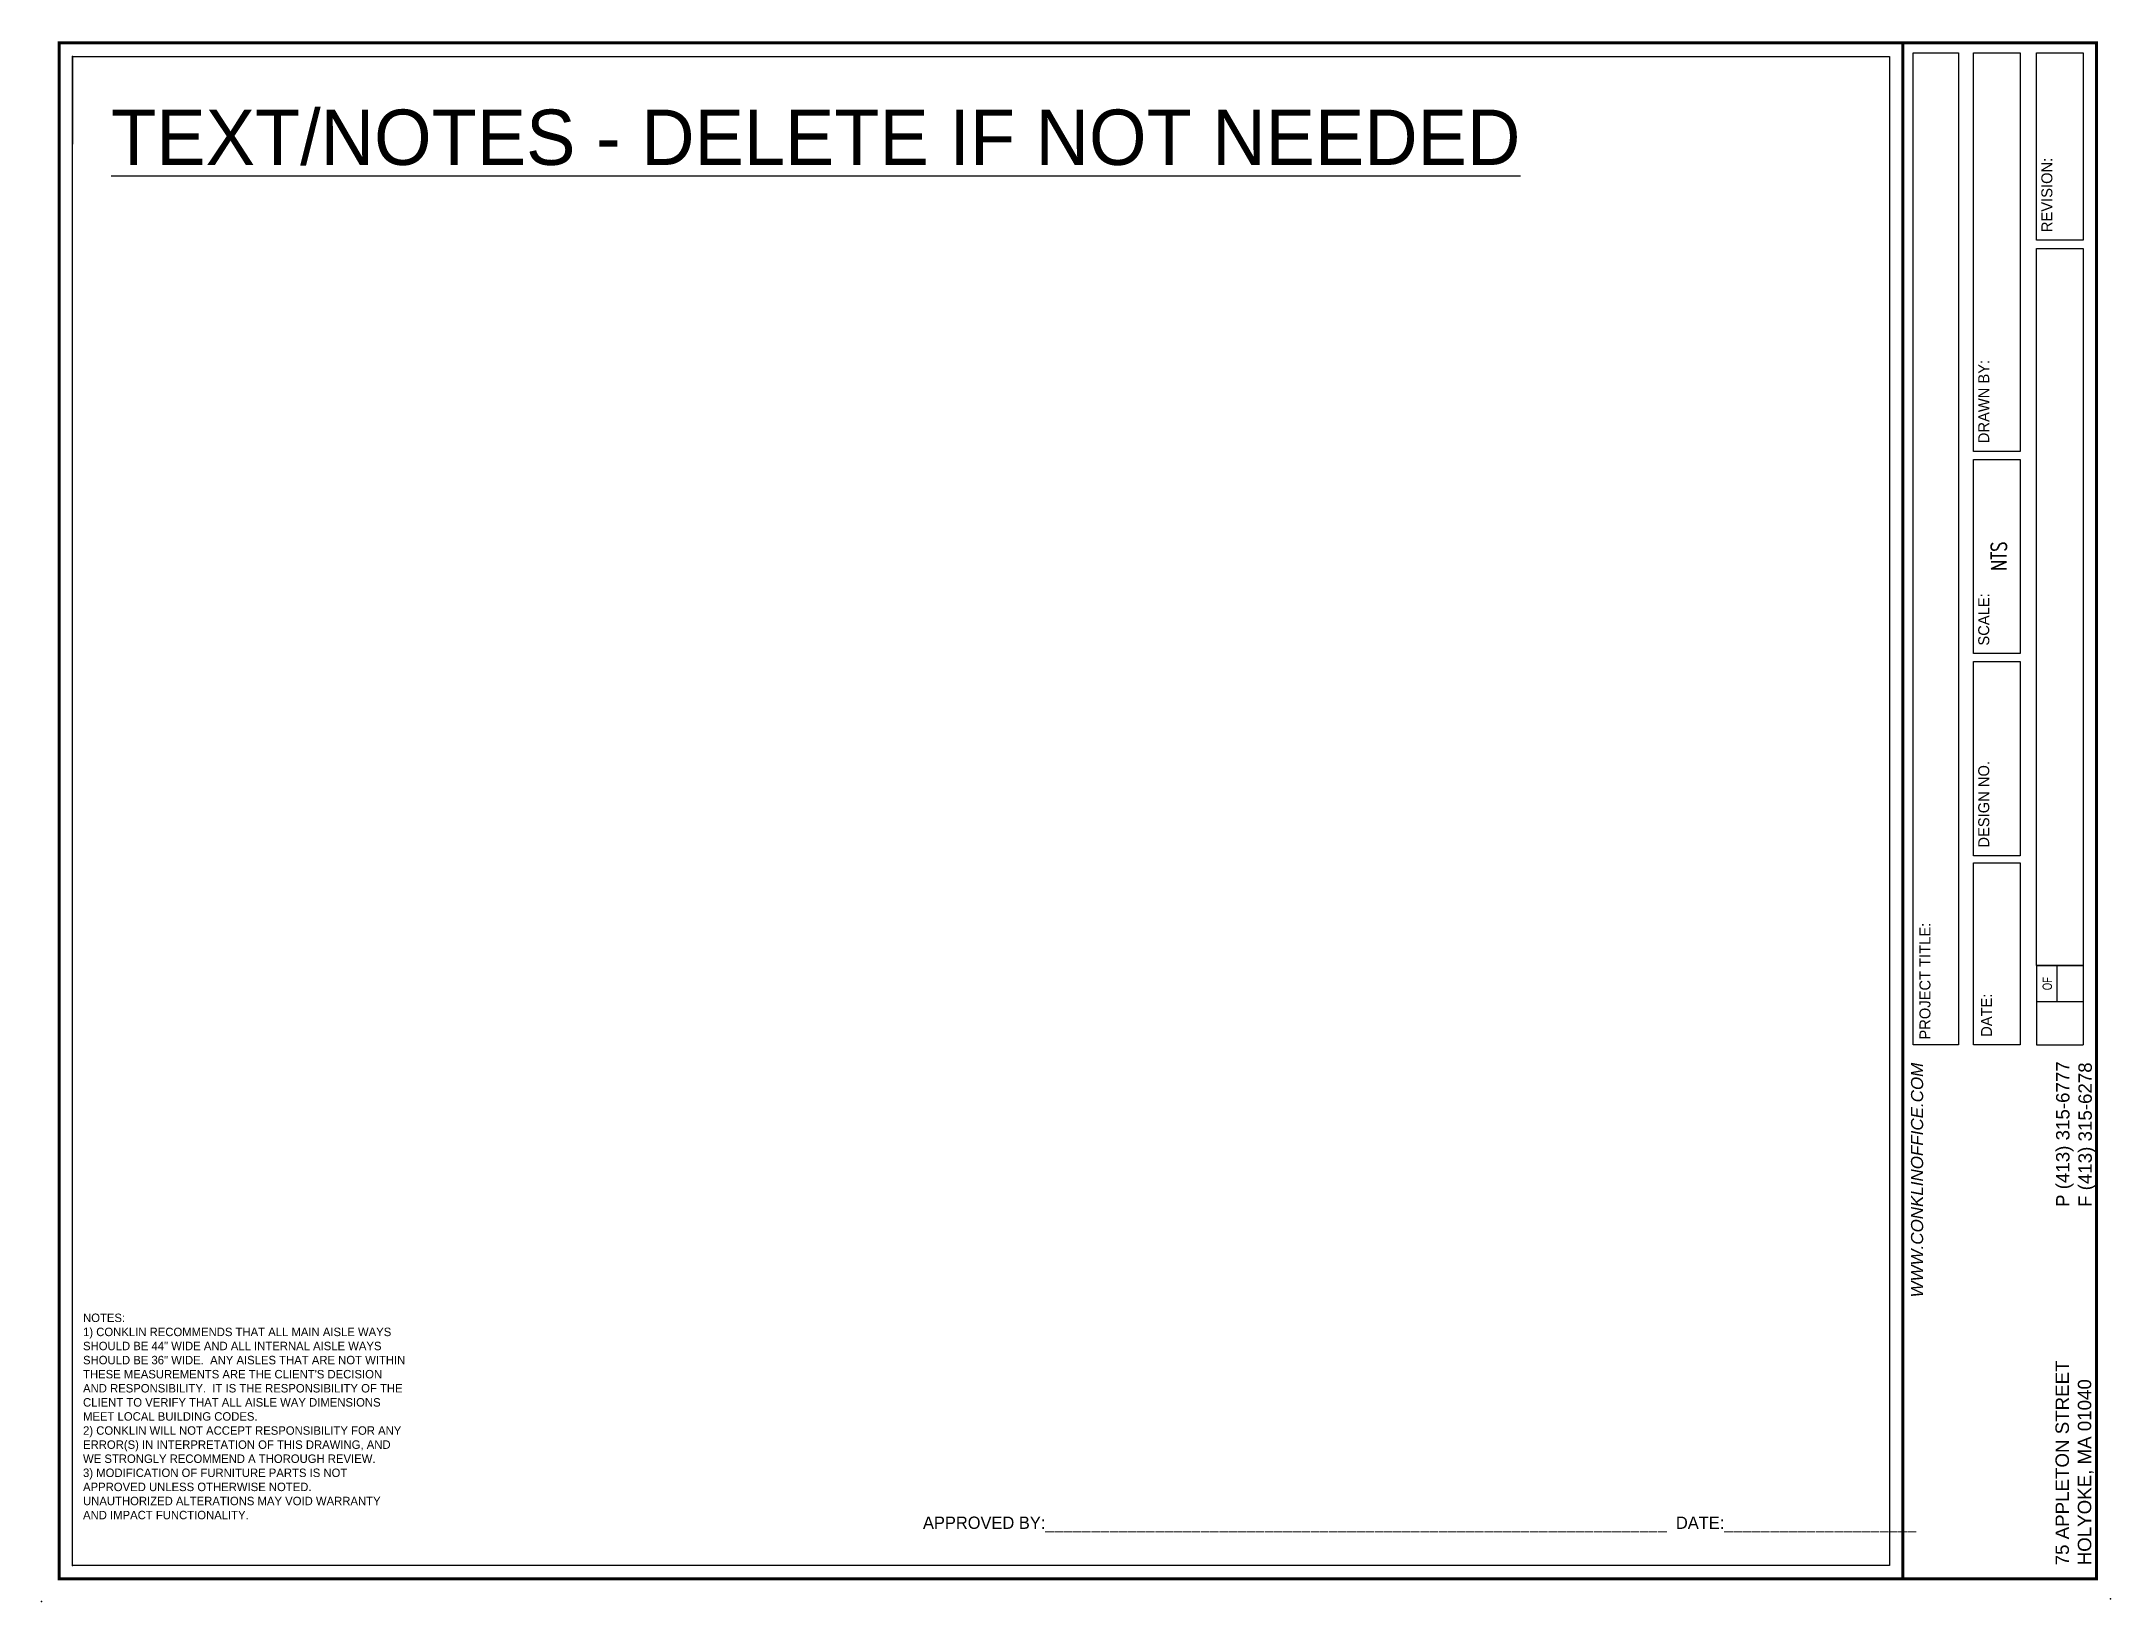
# Paper-space layout '3D' of a CAD drawing. Header units: inches. Extents: x -0.1 to 10.4, y -0.3 to 7.7.
import ezdxf
from ezdxf.enums import TextEntityAlignment as Align

# ---------------------------------------------------------------- set-up
doc = ezdxf.new("R2010")
doc.units = ezdxf.units.IN
doc.header["$LTSCALE"] = 9
doc.header["$MEASUREMENT"] = 0
for name, color, linetype in [('3D-FM', 7, 'Continuous'), ('A-FURN', 7, 'Continuous'), ('BORDER-LINE', 7, 'Continuous'), ('BORDER-SHEET', 7, 'Continuous'), ('BORDER-TEXT', 7, 'Continuous'), ('TICK-MARKS', 151, 'Continuous')]:
    doc.layers.add(name, color=color, linetype=linetype)
doc.layers.add('MV', color=5, linetype='Continuous', plot=False)
doc.styles.add('ROMANS', font='ROMANS.shx', dxfattribs={"width": 0.75})
doc.styles.add('SIMPLEX', font='stylu.ttf')
doc.styles.get("Standard").update_dxf_attribs({"font": 'GOTHIC.TTF', "height": 6})
doc.styles.add('STYLUSBT', font='stylu.ttf')

# ---------------------------------------------------------------- blocks, each defined once
blk = doc.blocks.new('DSC-TEMPLATE')
for p in [(9.31, 7.659), (0.07, -0.081)]:
    blk.add_point(p)
at = {"layer": '3D-FM', "color": 1, "const_width": 0.0156}
blk.add_lwpolyline([(9.379, -0.15), (9.379, 7.659)], dxfattribs=at)
at = {"layer": 'A-FURN'}
for p, q in [((10.296, 6.656), (10.059, 6.656)), ((10.059, 2.968), (10.059, 6.614)), ((10.059, 6.614), (10.296, 6.614)), ((10.296, 6.614), (10.296, 2.968)), ((9.975, 5.582), (9.738, 5.582)), ((9.738, 3.491), (9.975, 3.491)), ((9.738, 2.565), (9.738, 3.491)), ((9.975, 3.491), (9.975, 2.565)), ((10.296, 2.968), (10.056, 2.968)), ((10.059, 2.968), (10.059, 2.565)), ((10.059, 2.968), (10.296, 2.968)), ((10.059, 2.968), (10.296, 2.968)), ((10.163, 2.784), (10.163, 2.968)), ((10.296, 2.968), (10.296, 2.565)), ((10.296, 2.784), (10.059, 2.784)), ((9.975, 2.565), (9.738, 2.565)), ((10.059, 2.565), (10.296, 2.565))]:
    blk.add_line(p, q, dxfattribs=at)
for points in [[(9.662, 2.565), (9.431, 2.565), (9.431, 7.609), (9.662, 7.609), (9.662, 2.565)], [(9.738, 5.582), (9.738, 7.609), (9.975, 7.609), (9.975, 5.582)], [(10.059, 6.656), (10.059, 7.609), (10.296, 7.609), (10.296, 6.656)]]:
    blk.add_lwpolyline(points, dxfattribs=at)
for points in [[(9.738, 4.554), (9.738, 5.541), (9.975, 5.541), (9.975, 4.554)], [(9.738, 3.527), (9.738, 4.514), (9.975, 4.514), (9.975, 3.527)]]:
    blk.add_lwpolyline(points, close=True, dxfattribs=at)
at = {"layer": 'BORDER-LINE'}
blk.add_line((0.07, 7.59), (0.07, 7.145), dxfattribs=at)
at = {"layer": 'BORDER-LINE', "color": 1, "const_width": 0.0156}
blk.add_lwpolyline([(0.002, -0.15), (9.379, -0.15), (10.364, -0.15), (10.364, 7.659), (0.002, 7.659)], close=True, dxfattribs=at)
at = {"layer": 'TICK-MARKS'}
for p in [(0.07, 7.59), (-0.089, -0.265), (10.435, -0.252)]:
    blk.add_point(p, dxfattribs=at)
at = {"layer": 'A-FURN', "style": 'STYLUSBT'}
for s, p in [('REVISION:', (10.139, 6.697)), ('DRAWN BY:', (9.818, 5.624)), ('SCALE:', (9.818, 4.595)), ('DESIGN NO.', (9.818, 3.568)), ('PROJECT TITLE:', (9.519, 2.592)), ('DATE:', (9.832, 2.606))]:
    blk.add_text(s, height=0.0559, rotation=90, dxfattribs=at).set_placement(p)
at = {"layer": 'A-FURN', "style": 'STYLUSBT', "width": 0.75}
blk.add_text('OF', height=0.0479, rotation=90, dxfattribs=at).set_placement((10.137, 2.843))
at = {"layer": 'A-FURN', "attachment_point": 1, "rotation": 90, "style": 'STYLUSBT'}
for s, insert, char_height, width in [('{\\fArial|b0|i1|c0|p34;WWW.CONKLINOFFICE.COM}', (9.42, 1.281), 0.06176, 2.3125), ('{\\fArial|b0|i0|c0|p34;P (413) 315-6777 \\PF (413) 315-6278}', (10.158, 1.741), 0.06812, 2.625), ('{\\fArial|b0|i0|c0|p34;75 APPLETON STREET\\PHOLYOKE, MA 01040}', (10.155, -0.081), 0.06812, 2.625)]:
    blk.add_mtext(s, dxfattribs=dict(at, insert=insert, char_height=char_height, width=width))
at = {"layer": 'A-FURN', "style": 'STYLUSBT'}
blk.add_attdef('PROJECT', (9.62, 3.262), '', height=0.103, rotation=90, dxfattribs=at)
at = {"layer": 'BORDER-SHEET', "color": 1, "style": 'SIMPLEX'}
for tag, p in [('FILE', (10.232, 3.773)), ('?', (10.266, 2.919)), ('?', (10.209, 2.7))]:
    blk.add_attdef(tag, text='', height=0.0696, rotation=90, dxfattribs=at).set_placement(p, align=Align.RIGHT)
at = {"layer": 'BORDER-TEXT', "color": 1, "style": 'ROMANS', "width": 0.75}
for tag, p in [('REVISION:', (10.187, 7.365)), ('DRAWNBY:', (9.866, 6.661)), ('SCALE:', (9.867, 5.049)), ('DESIGN#:', (9.889, 4.093)), ('DATE:', (9.866, 3.039))]:
    blk.add_attdef(tag, text='', height=0.0792, rotation=90, dxfattribs=at).set_placement(p, align=Align.MIDDLE_CENTER)
blk = doc.blocks.new('CNK-TB')
at = {"layer": 'A-FURN'}
blk.add_blockref('DSC-TEMPLATE', (0, 0), dxfattribs=at).add_auto_attribs({'SCALE:': 'NTS'})

psp = doc.layouts.new('3D')

# ---------------------------------------------------------------- linework, layer by layer
at = {"layer": 'A-FURN'}
psp.add_lwpolyline([(0.07, 7.59), (9.31, 7.59), (9.31, -0.081), (0.07, -0.081)], close=True, dxfattribs=at)

# ---------------------------------------------------------------- block references
psp.add_blockref('CNK-TB', (0, 0), dxfattribs=at)

# ---------------------------------------------------------------- texts
at = {"layer": 'A-FURN', "attachment_point": 1}
for s, insert, char_height, width in [('{\\LTEXT/NOTES - DELETE IF NOT NEEDED}', (0.266, 7.32), 0.28125, 1145.25), ('{\\H0.91667x;NOTES:\\P1) CONKLIN RECOMMENDS THAT ALL MAIN AISLE WAYS SHOULD BE 44" WIDE AND ALL INTERNAL AISLE WAYS SHOULD BE 36" WIDE.  ANY AISLES THAT ARE NOT WITHIN THESE MEASUREMENTS ARE THE CLIENT\'S DECISION AND RESPONSIBILITY.  IT IS THE RESPONSIBILITY OF THE CLIENT TO VERIFY THAT ALL AISLE WAY DIMENSIONS MEET LOCAL BUILDING CODES.\\P2) CONKLIN WILL NOT ACCEPT RESPONSIBILITY FOR ANY ERROR(S) IN INTERPRETATION OF THIS DRAWING, AND WE STRONGLY RECOMMEND A THOROUGH REVIEW.\\P3) MODIFICATION OF FURNITURE PARTS IS NOT APPROVED UNLESS OTHERWISE NOTED.  UNAUTHORIZED ALTERATIONS MAY VOID WARRANTY AND IMPACT FUNCTIONALITY.}', (0.123, 1.199), 0.046875, 1.63915), ('APPROVED BY:____________________________________________________________________  DATE:_____________________', (4.395, 0.167), 0.0625, 254.5)]:
    psp.add_mtext(s, dxfattribs=dict(at, insert=insert, char_height=char_height, width=width))

# ---------------------------------------------------------------- viewports
at = {"layer": 'MV'}
psp.add_viewport(center=(4.69, 3.754), size=(9.24, 7.67122), view_center_point=(1971.037, 626.033), view_height=1145.87927, dxfattribs=at)

doc.saveas('drawing.dxf')
